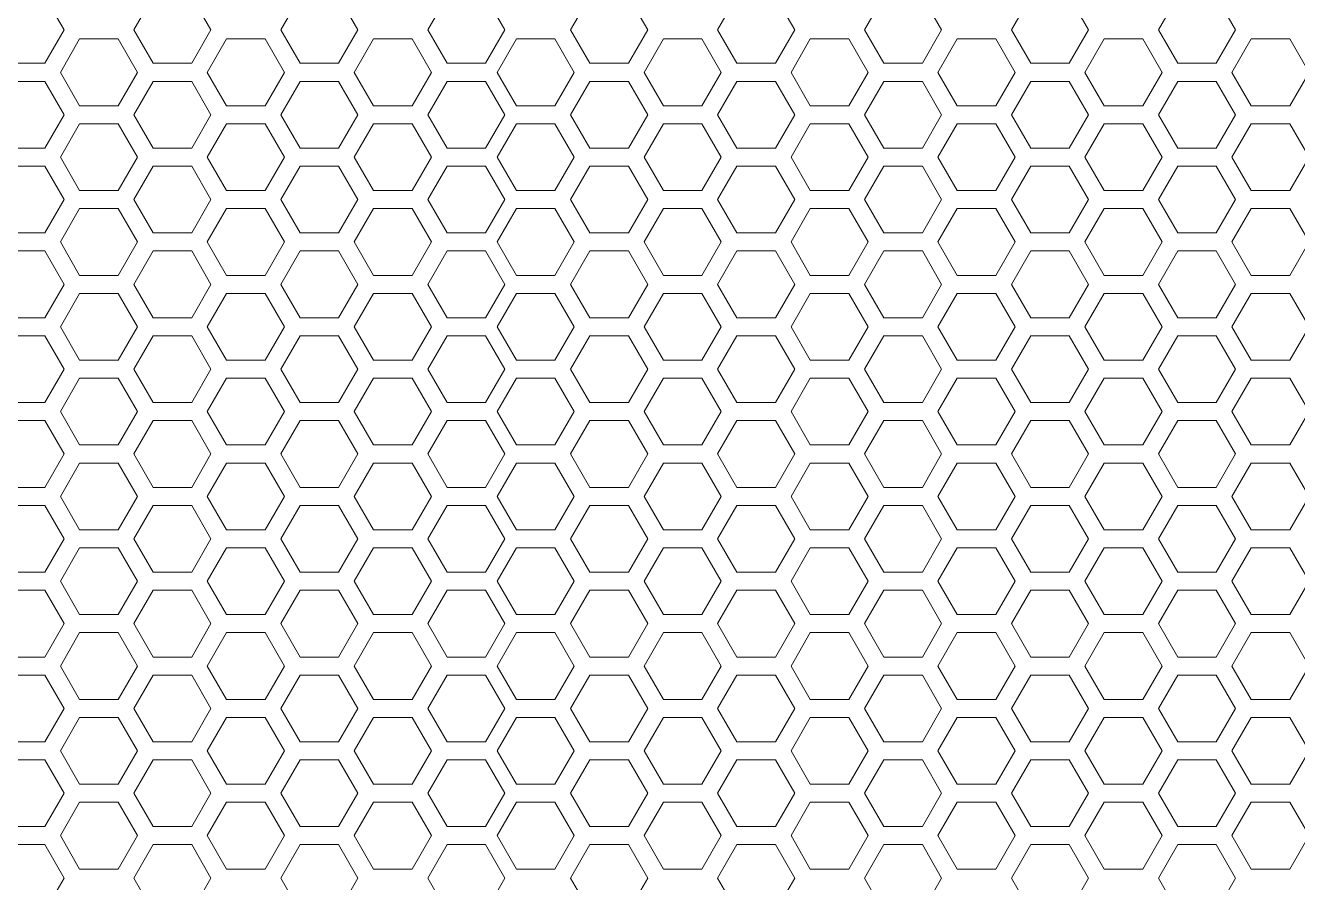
# Model space of a CAD drawing. Header units: millimetres. Extents: x 0 to 140, y -17 to 195.
# Drawn here: x 112.69 to 121.67, y 100.73 to 106.79 of the extents above; entities that cross this region are included whole.
import ezdxf

# ---------------------------------------------------------------- set-up
doc = ezdxf.new("R2010")
doc.units = ezdxf.units.MM
doc.layers.add('4203-42785_1_0', color=7, linetype='Continuous')

# ---------------------------------------------------------------- blocks, each defined once
blk = doc.blocks.new('a')
at = {"layer": '4203-42785_1_0', "color": 0, "linetype": 'ByBlock', "lineweight": 9}
for p, q in [((1507.3328, 427.9424), (1507.2261, 427.7575)), ((1507.653, 427.7575), (1507.5463, 427.9424)), ((1508.1461, 427.9424), (1508.0394, 427.7575)), ((1508.4662, 427.7575), (1508.3595, 427.9424)), ((1508.9594, 427.9424), (1508.8527, 427.7575)), ((1509.2795, 427.7575), (1509.1728, 427.9424)), ((1509.7726, 427.9424), (1509.6659, 427.7575)), ((1510.0928, 427.7575), (1509.9861, 427.9424)), ((1510.5859, 427.9424), (1510.4792, 427.7575)), ((1510.9061, 427.7575), (1510.7994, 427.9424)), ((1514.1591, 427.7575), (1514.0523, 427.9424)), ((1514.6522, 427.9424), (1514.5455, 427.7575)), ((1514.9724, 427.7575), (1514.8656, 427.9424)), ((1515.4655, 427.9424), (1515.3587, 427.7575)), ((1515.7856, 427.7575), (1515.6789, 427.9424)), ((1516.2788, 427.9424), (1516.1721, 427.7575)), ((1516.5989, 427.7575), (1516.4922, 427.9424)), ((1506.9262, 427.7076), (1506.8194, 427.5227)), ((1507.1396, 427.7076), (1506.9262, 427.7076)), ((1507.2464, 427.5227), (1507.1396, 427.7076)), ((1507.2261, 427.7575), (1507.3328, 427.5726)), ((1507.5463, 427.5726), (1507.653, 427.7575)), ((1507.7395, 427.7076), (1507.6327, 427.5227)), ((1507.9529, 427.7076), (1507.7395, 427.7076)), ((1508.0596, 427.5227), (1507.9529, 427.7076)), ((1508.0394, 427.7575), (1508.1461, 427.5726)), ((1508.3595, 427.5726), (1508.4662, 427.7575)), ((1508.5527, 427.7076), (1508.446, 427.5227)), ((1508.7661, 427.7076), (1508.5527, 427.7076)), ((1508.8728, 427.5227), (1508.7661, 427.7076)), ((1508.8527, 427.7575), (1508.9594, 427.5726)), ((1509.1728, 427.5726), (1509.2795, 427.7575)), ((1509.366, 427.7076), (1509.2593, 427.5227)), ((1509.5794, 427.7076), (1509.366, 427.7076)), ((1509.6862, 427.5227), (1509.5794, 427.7076)), ((1509.6659, 427.7575), (1509.7726, 427.5726)), ((1509.9861, 427.5726), (1510.0928, 427.7575)), ((1510.1793, 427.7076), (1510.0725, 427.5227)), ((1510.3927, 427.7076), (1510.1793, 427.7076)), ((1510.4994, 427.5227), (1510.3927, 427.7076)), ((1510.4792, 427.7575), (1510.5859, 427.5726)), ((1510.7994, 427.5726), (1510.9061, 427.7575)), ((1510.9926, 427.7076), (1510.8858, 427.5227)), ((1511.206, 427.7076), (1510.9926, 427.7076)), ((1511.3127, 427.5227), (1511.206, 427.7076)), ((1514.0523, 427.5726), (1514.1591, 427.7575)), ((1514.2456, 427.7076), (1514.1389, 427.5227)), ((1514.459, 427.7076), (1514.2456, 427.7076)), ((1514.5657, 427.5227), (1514.459, 427.7076)), ((1514.5455, 427.7575), (1514.6522, 427.5726)), ((1514.8656, 427.5726), (1514.9724, 427.7575)), ((1515.0588, 427.7076), (1514.9521, 427.5227)), ((1515.2723, 427.7076), (1515.0588, 427.7076)), ((1515.379, 427.5227), (1515.2723, 427.7076)), ((1515.3587, 427.7575), (1515.4655, 427.5726)), ((1515.6789, 427.5726), (1515.7856, 427.7575)), ((1515.8721, 427.7076), (1515.7654, 427.5227)), ((1516.0855, 427.7076), (1515.8721, 427.7076)), ((1516.1923, 427.5227), (1516.0855, 427.7076)), ((1516.1721, 427.7575), (1516.2788, 427.5726)), ((1516.4922, 427.5726), (1516.5989, 427.7575)), ((1507.3328, 427.5726), (1507.5463, 427.5726)), ((1508.1461, 427.5726), (1508.3595, 427.5726)), ((1508.9594, 427.5726), (1509.1728, 427.5726)), ((1509.7726, 427.5726), (1509.9861, 427.5726)), ((1510.5859, 427.5726), (1510.7994, 427.5726)), ((1513.8389, 427.5726), (1514.0523, 427.5726)), ((1514.6522, 427.5726), (1514.8656, 427.5726)), ((1515.4655, 427.5726), (1515.6789, 427.5726)), ((1516.2788, 427.5726), (1516.4922, 427.5726)), ((1506.8194, 427.5227), (1506.9262, 427.3379)), ((1507.1396, 427.3379), (1507.2464, 427.5227)), ((1507.6327, 427.5227), (1507.7395, 427.3379)), ((1507.9529, 427.3379), (1508.0596, 427.5227)), ((1508.446, 427.5227), (1508.5527, 427.3379)), ((1508.7661, 427.3379), (1508.8728, 427.5227)), ((1509.2593, 427.5227), (1509.366, 427.3379)), ((1509.5794, 427.3379), (1509.6862, 427.5227)), ((1510.0725, 427.5227), (1510.1793, 427.3379)), ((1510.3927, 427.3379), (1510.4994, 427.5227)), ((1510.8858, 427.5227), (1510.9926, 427.3379)), ((1511.206, 427.3379), (1511.3127, 427.5227)), ((1514.1389, 427.5227), (1514.2456, 427.3379)), ((1514.459, 427.3379), (1514.5657, 427.5227)), ((1514.9521, 427.5227), (1515.0588, 427.3379)), ((1515.2723, 427.3379), (1515.379, 427.5227)), ((1515.7654, 427.5227), (1515.8721, 427.3379)), ((1516.0855, 427.3379), (1516.1923, 427.5227)), ((1507.3328, 427.4728), (1507.2261, 427.288)), ((1507.5463, 427.4728), (1507.3328, 427.4728)), ((1507.653, 427.288), (1507.5463, 427.4728)), ((1508.1461, 427.4728), (1508.0394, 427.288)), ((1508.3595, 427.4728), (1508.1461, 427.4728)), ((1508.4662, 427.288), (1508.3595, 427.4728)), ((1508.9594, 427.4728), (1508.8527, 427.288)), ((1509.1728, 427.4728), (1508.9594, 427.4728)), ((1509.2795, 427.288), (1509.1728, 427.4728)), ((1509.7726, 427.4728), (1509.6659, 427.288)), ((1509.9861, 427.4728), (1509.7726, 427.4728)), ((1510.0928, 427.288), (1509.9861, 427.4728)), ((1510.5859, 427.4728), (1510.4792, 427.288)), ((1510.7994, 427.4728), (1510.5859, 427.4728)), ((1510.9061, 427.288), (1510.7994, 427.4728)), ((1514.0523, 427.4728), (1513.8389, 427.4728)), ((1514.1591, 427.288), (1514.0523, 427.4728)), ((1514.6522, 427.4728), (1514.5455, 427.288)), ((1514.8656, 427.4728), (1514.6522, 427.4728)), ((1514.9724, 427.288), (1514.8656, 427.4728)), ((1515.4655, 427.4728), (1515.3587, 427.288)), ((1515.6789, 427.4728), (1515.4655, 427.4728)), ((1515.7856, 427.288), (1515.6789, 427.4728)), ((1516.2788, 427.4728), (1516.1721, 427.288)), ((1516.4922, 427.4728), (1516.2788, 427.4728)), ((1516.5989, 427.288), (1516.4922, 427.4728)), ((1506.9262, 427.3379), (1507.1396, 427.3379)), ((1507.7395, 427.3379), (1507.9529, 427.3379)), ((1508.5527, 427.3379), (1508.7661, 427.3379)), ((1509.366, 427.3379), (1509.5794, 427.3379)), ((1510.1793, 427.3379), (1510.3927, 427.3379)), ((1510.9926, 427.3379), (1511.206, 427.3379)), ((1514.2456, 427.3379), (1514.459, 427.3379)), ((1515.0588, 427.3379), (1515.2723, 427.3379)), ((1515.8721, 427.3379), (1516.0855, 427.3379)), ((1507.2261, 427.288), (1507.3328, 427.1031)), ((1507.5463, 427.1031), (1507.653, 427.288)), ((1508.0394, 427.288), (1508.1461, 427.1031)), ((1508.3595, 427.1031), (1508.4662, 427.288)), ((1508.8527, 427.288), (1508.9594, 427.1031)), ((1509.1728, 427.1031), (1509.2795, 427.288)), ((1509.6659, 427.288), (1509.7726, 427.1031)), ((1509.9861, 427.1031), (1510.0928, 427.288)), ((1510.4792, 427.288), (1510.5859, 427.1031)), ((1510.7994, 427.1031), (1510.9061, 427.288)), ((1514.0523, 427.1031), (1514.1591, 427.288)), ((1514.5455, 427.288), (1514.6522, 427.1031)), ((1514.8656, 427.1031), (1514.9724, 427.288)), ((1515.3587, 427.288), (1515.4655, 427.1031)), ((1515.6789, 427.1031), (1515.7856, 427.288)), ((1516.1721, 427.288), (1516.2788, 427.1031)), ((1516.4922, 427.1031), (1516.5989, 427.288)), ((1506.9262, 427.238), (1506.8194, 427.0532)), ((1507.1396, 427.238), (1506.9262, 427.238)), ((1507.2464, 427.0532), (1507.1396, 427.238)), ((1507.7395, 427.238), (1507.6327, 427.0532)), ((1507.9529, 427.238), (1507.7395, 427.238)), ((1508.0596, 427.0532), (1507.9529, 427.238)), ((1508.5527, 427.238), (1508.446, 427.0532)), ((1508.7661, 427.238), (1508.5527, 427.238)), ((1508.8728, 427.0532), (1508.7661, 427.238)), ((1509.366, 427.238), (1509.2593, 427.0532)), ((1509.5794, 427.238), (1509.366, 427.238)), ((1509.6862, 427.0532), (1509.5794, 427.238)), ((1510.1793, 427.238), (1510.0725, 427.0532)), ((1510.3927, 427.238), (1510.1793, 427.238)), ((1510.4994, 427.0532), (1510.3927, 427.238)), ((1510.9926, 427.238), (1510.8858, 427.0532)), ((1511.206, 427.238), (1510.9926, 427.238)), ((1511.3127, 427.0532), (1511.206, 427.238)), ((1514.2456, 427.238), (1514.1389, 427.0532)), ((1514.459, 427.238), (1514.2456, 427.238)), ((1514.5657, 427.0532), (1514.459, 427.238)), ((1515.0588, 427.238), (1514.9521, 427.0532)), ((1515.2723, 427.238), (1515.0588, 427.238)), ((1515.379, 427.0532), (1515.2723, 427.238)), ((1515.8721, 427.238), (1515.7654, 427.0532)), ((1516.0855, 427.238), (1515.8721, 427.238)), ((1516.1923, 427.0532), (1516.0855, 427.238)), ((1507.3328, 427.1031), (1507.5463, 427.1031)), ((1508.1461, 427.1031), (1508.3595, 427.1031)), ((1508.9594, 427.1031), (1509.1728, 427.1031)), ((1509.7726, 427.1031), (1509.9861, 427.1031)), ((1510.5859, 427.1031), (1510.7994, 427.1031)), ((1513.8389, 427.1031), (1514.0523, 427.1031)), ((1514.6522, 427.1031), (1514.8656, 427.1031)), ((1515.4655, 427.1031), (1515.6789, 427.1031)), ((1516.2788, 427.1031), (1516.4922, 427.1031)), ((1506.8194, 427.0532), (1506.9262, 426.8683)), ((1507.1396, 426.8683), (1507.2464, 427.0532)), ((1507.3328, 427.0033), (1507.2261, 426.8184)), ((1507.5463, 427.0033), (1507.3328, 427.0033)), ((1507.653, 426.8184), (1507.5463, 427.0033)), ((1507.6327, 427.0532), (1507.7395, 426.8683)), ((1507.9529, 426.8683), (1508.0596, 427.0532)), ((1508.1461, 427.0033), (1508.0394, 426.8184)), ((1508.3595, 427.0033), (1508.1461, 427.0033)), ((1508.4662, 426.8184), (1508.3595, 427.0033)), ((1508.446, 427.0532), (1508.5527, 426.8683)), ((1508.7661, 426.8683), (1508.8728, 427.0532)), ((1508.9594, 427.0033), (1508.8527, 426.8184)), ((1509.1728, 427.0033), (1508.9594, 427.0033)), ((1509.2795, 426.8184), (1509.1728, 427.0033)), ((1509.2593, 427.0532), (1509.366, 426.8683)), ((1509.5794, 426.8683), (1509.6862, 427.0532)), ((1509.7726, 427.0033), (1509.6659, 426.8184)), ((1509.9861, 427.0033), (1509.7726, 427.0033)), ((1510.0928, 426.8184), (1509.9861, 427.0033)), ((1510.0725, 427.0532), (1510.1793, 426.8683)), ((1510.3927, 426.8683), (1510.4994, 427.0532)), ((1510.5859, 427.0033), (1510.4792, 426.8184)), ((1510.7994, 427.0033), (1510.5859, 427.0033)), ((1510.9061, 426.8184), (1510.7994, 427.0033)), ((1510.8858, 427.0532), (1510.9926, 426.8683)), ((1511.206, 426.8683), (1511.3127, 427.0532)), ((1514.0523, 427.0033), (1513.8389, 427.0033)), ((1514.1591, 426.8184), (1514.0523, 427.0033)), ((1514.1389, 427.0532), (1514.2456, 426.8683)), ((1514.459, 426.8683), (1514.5657, 427.0532)), ((1514.6522, 427.0033), (1514.5455, 426.8184)), ((1514.8656, 427.0033), (1514.6522, 427.0033)), ((1514.9724, 426.8184), (1514.8656, 427.0033)), ((1514.9521, 427.0532), (1515.0588, 426.8683)), ((1515.2723, 426.8683), (1515.379, 427.0532)), ((1515.4655, 427.0033), (1515.3587, 426.8184)), ((1515.6789, 427.0033), (1515.4655, 427.0033)), ((1515.7856, 426.8184), (1515.6789, 427.0033)), ((1515.7654, 427.0532), (1515.8721, 426.8683)), ((1516.0855, 426.8683), (1516.1923, 427.0532)), ((1516.2788, 427.0033), (1516.1721, 426.8184)), ((1516.4922, 427.0033), (1516.2788, 427.0033)), ((1516.5989, 426.8184), (1516.4922, 427.0033)), ((1506.9262, 426.8683), (1507.1396, 426.8683)), ((1507.7395, 426.8683), (1507.9529, 426.8683)), ((1508.5527, 426.8683), (1508.7661, 426.8683)), ((1509.366, 426.8683), (1509.5794, 426.8683)), ((1510.1793, 426.8683), (1510.3927, 426.8683)), ((1510.9926, 426.8683), (1511.206, 426.8683)), ((1514.2456, 426.8683), (1514.459, 426.8683)), ((1515.0588, 426.8683), (1515.2723, 426.8683)), ((1515.8721, 426.8683), (1516.0855, 426.8683)), ((1507.2261, 426.8184), (1507.3328, 426.6335)), ((1507.5463, 426.6335), (1507.653, 426.8184)), ((1508.0394, 426.8184), (1508.1461, 426.6335)), ((1508.3595, 426.6335), (1508.4662, 426.8184)), ((1508.8527, 426.8184), (1508.9594, 426.6335)), ((1509.1728, 426.6335), (1509.2795, 426.8184)), ((1509.6659, 426.8184), (1509.7726, 426.6335)), ((1509.9861, 426.6335), (1510.0928, 426.8184)), ((1510.4792, 426.8184), (1510.5859, 426.6335)), ((1510.7994, 426.6335), (1510.9061, 426.8184)), ((1514.0523, 426.6335), (1514.1591, 426.8184)), ((1514.5455, 426.8184), (1514.6522, 426.6335)), ((1514.8656, 426.6335), (1514.9724, 426.8184)), ((1515.3587, 426.8184), (1515.4655, 426.6335)), ((1515.6789, 426.6335), (1515.7856, 426.8184)), ((1516.1721, 426.8184), (1516.2788, 426.6335)), ((1516.4922, 426.6335), (1516.5989, 426.8184)), ((1506.9262, 426.7685), (1506.8194, 426.5836)), ((1507.1396, 426.7685), (1506.9262, 426.7685)), ((1507.2464, 426.5836), (1507.1396, 426.7685)), ((1507.7395, 426.7685), (1507.6327, 426.5836)), ((1507.9529, 426.7685), (1507.7395, 426.7685)), ((1508.0596, 426.5836), (1507.9529, 426.7685)), ((1508.5527, 426.7685), (1508.446, 426.5836)), ((1508.7661, 426.7685), (1508.5527, 426.7685)), ((1508.8728, 426.5836), (1508.7661, 426.7685)), ((1509.366, 426.7685), (1509.2593, 426.5836)), ((1509.5794, 426.7685), (1509.366, 426.7685)), ((1509.6862, 426.5836), (1509.5794, 426.7685)), ((1510.1793, 426.7685), (1510.0725, 426.5836)), ((1510.3927, 426.7685), (1510.1793, 426.7685)), ((1510.4994, 426.5836), (1510.3927, 426.7685)), ((1510.9926, 426.7685), (1510.8858, 426.5836)), ((1511.206, 426.7685), (1510.9926, 426.7685)), ((1511.3127, 426.5836), (1511.206, 426.7685)), ((1514.2456, 426.7685), (1514.1389, 426.5836)), ((1514.459, 426.7685), (1514.2456, 426.7685)), ((1514.5657, 426.5836), (1514.459, 426.7685)), ((1515.0588, 426.7685), (1514.9521, 426.5836)), ((1515.2723, 426.7685), (1515.0588, 426.7685)), ((1515.379, 426.5836), (1515.2723, 426.7685)), ((1515.8721, 426.7685), (1515.7654, 426.5836)), ((1516.0855, 426.7685), (1515.8721, 426.7685)), ((1516.1923, 426.5836), (1516.0855, 426.7685)), ((1507.3328, 426.6335), (1507.5463, 426.6335)), ((1508.1461, 426.6335), (1508.3595, 426.6335)), ((1508.9594, 426.6335), (1509.1728, 426.6335)), ((1509.7726, 426.6335), (1509.9861, 426.6335)), ((1510.5859, 426.6335), (1510.7994, 426.6335)), ((1513.8389, 426.6335), (1514.0523, 426.6335)), ((1514.6522, 426.6335), (1514.8656, 426.6335)), ((1515.4655, 426.6335), (1515.6789, 426.6335)), ((1516.2788, 426.6335), (1516.4922, 426.6335)), ((1506.8194, 426.5836), (1506.9262, 426.3988)), ((1507.1396, 426.3988), (1507.2464, 426.5836)), ((1507.6327, 426.5836), (1507.7395, 426.3988)), ((1507.9529, 426.3988), (1508.0596, 426.5836)), ((1508.446, 426.5836), (1508.5527, 426.3988)), ((1508.7661, 426.3988), (1508.8728, 426.5836)), ((1509.2593, 426.5836), (1509.366, 426.3988)), ((1509.5794, 426.3988), (1509.6862, 426.5836)), ((1510.0725, 426.5836), (1510.1793, 426.3988)), ((1510.3927, 426.3988), (1510.4994, 426.5836)), ((1510.8858, 426.5836), (1510.9926, 426.3988)), ((1511.206, 426.3988), (1511.3127, 426.5836)), ((1514.1389, 426.5836), (1514.2456, 426.3988)), ((1514.459, 426.3988), (1514.5657, 426.5836)), ((1514.9521, 426.5836), (1515.0588, 426.3988)), ((1515.2723, 426.3988), (1515.379, 426.5836)), ((1515.7654, 426.5836), (1515.8721, 426.3988)), ((1516.0855, 426.3988), (1516.1923, 426.5836)), ((1507.3328, 426.5337), (1507.2261, 426.3489)), ((1507.5463, 426.5337), (1507.3328, 426.5337)), ((1507.653, 426.3489), (1507.5463, 426.5337)), ((1508.1461, 426.5337), (1508.0394, 426.3489)), ((1508.3595, 426.5337), (1508.1461, 426.5337)), ((1508.4662, 426.3489), (1508.3595, 426.5337)), ((1508.9594, 426.5337), (1508.8527, 426.3489)), ((1509.1728, 426.5337), (1508.9594, 426.5337)), ((1509.2795, 426.3489), (1509.1728, 426.5337)), ((1509.7726, 426.5337), (1509.6659, 426.3489)), ((1509.9861, 426.5337), (1509.7726, 426.5337)), ((1510.0928, 426.3489), (1509.9861, 426.5337)), ((1510.5859, 426.5337), (1510.4792, 426.3489)), ((1510.7994, 426.5337), (1510.5859, 426.5337)), ((1510.9061, 426.3489), (1510.7994, 426.5337)), ((1514.0523, 426.5337), (1513.8389, 426.5337)), ((1514.1591, 426.3489), (1514.0523, 426.5337)), ((1514.6522, 426.5337), (1514.5455, 426.3489)), ((1514.8656, 426.5337), (1514.6522, 426.5337)), ((1514.9724, 426.3489), (1514.8656, 426.5337)), ((1515.4655, 426.5337), (1515.3587, 426.3489)), ((1515.6789, 426.5337), (1515.4655, 426.5337)), ((1515.7856, 426.3489), (1515.6789, 426.5337)), ((1516.2788, 426.5337), (1516.1721, 426.3489)), ((1516.4922, 426.5337), (1516.2788, 426.5337)), ((1516.5989, 426.3489), (1516.4922, 426.5337)), ((1506.9262, 426.3988), (1507.1396, 426.3988)), ((1507.7395, 426.3988), (1507.9529, 426.3988)), ((1508.5527, 426.3988), (1508.7661, 426.3988)), ((1509.366, 426.3988), (1509.5794, 426.3988)), ((1510.1793, 426.3988), (1510.3927, 426.3988)), ((1510.9926, 426.3988), (1511.206, 426.3988)), ((1514.2456, 426.3988), (1514.459, 426.3988)), ((1515.0588, 426.3988), (1515.2723, 426.3988)), ((1515.8721, 426.3988), (1516.0855, 426.3988)), ((1506.9262, 426.299), (1506.8194, 426.1141)), ((1507.1396, 426.299), (1506.9262, 426.299)), ((1507.2464, 426.1141), (1507.1396, 426.299)), ((1507.2261, 426.3489), (1507.3328, 426.164)), ((1507.5463, 426.164), (1507.653, 426.3489)), ((1507.7395, 426.299), (1507.6327, 426.1141)), ((1507.9529, 426.299), (1507.7395, 426.299)), ((1508.0596, 426.1141), (1507.9529, 426.299)), ((1508.0394, 426.3489), (1508.1461, 426.164)), ((1508.3595, 426.164), (1508.4662, 426.3489)), ((1508.5527, 426.299), (1508.446, 426.1141)), ((1508.7661, 426.299), (1508.5527, 426.299)), ((1508.8728, 426.1141), (1508.7661, 426.299)), ((1508.8527, 426.3489), (1508.9594, 426.164)), ((1509.1728, 426.164), (1509.2795, 426.3489)), ((1509.366, 426.299), (1509.2593, 426.1141)), ((1509.5794, 426.299), (1509.366, 426.299)), ((1509.6862, 426.1141), (1509.5794, 426.299)), ((1509.6659, 426.3489), (1509.7726, 426.164)), ((1509.9861, 426.164), (1510.0928, 426.3489)), ((1510.1793, 426.299), (1510.0725, 426.1141)), ((1510.3927, 426.299), (1510.1793, 426.299)), ((1510.4994, 426.1141), (1510.3927, 426.299)), ((1510.4792, 426.3489), (1510.5859, 426.164)), ((1510.7994, 426.164), (1510.9061, 426.3489)), ((1510.9926, 426.299), (1510.8858, 426.1141)), ((1511.206, 426.299), (1510.9926, 426.299)), ((1511.3127, 426.1141), (1511.206, 426.299)), ((1514.0523, 426.164), (1514.1591, 426.3489)), ((1514.2456, 426.299), (1514.1389, 426.1141)), ((1514.459, 426.299), (1514.2456, 426.299)), ((1514.5657, 426.1141), (1514.459, 426.299)), ((1514.5455, 426.3489), (1514.6522, 426.164)), ((1514.8656, 426.164), (1514.9724, 426.3489)), ((1515.0588, 426.299), (1514.9521, 426.1141)), ((1515.2723, 426.299), (1515.0588, 426.299)), ((1515.379, 426.1141), (1515.2723, 426.299)), ((1515.3587, 426.3489), (1515.4655, 426.164)), ((1515.6789, 426.164), (1515.7856, 426.3489)), ((1515.8721, 426.299), (1515.7654, 426.1141)), ((1516.0855, 426.299), (1515.8721, 426.299)), ((1516.1923, 426.1141), (1516.0855, 426.299)), ((1516.1721, 426.3489), (1516.2788, 426.164)), ((1516.4922, 426.164), (1516.5989, 426.3489)), ((1507.3328, 426.164), (1507.5463, 426.164)), ((1508.1461, 426.164), (1508.3595, 426.164)), ((1508.9594, 426.164), (1509.1728, 426.164)), ((1509.7726, 426.164), (1509.9861, 426.164)), ((1510.5859, 426.164), (1510.7994, 426.164)), ((1513.8389, 426.164), (1514.0523, 426.164)), ((1514.6522, 426.164), (1514.8656, 426.164)), ((1515.4655, 426.164), (1515.6789, 426.164)), ((1516.2788, 426.164), (1516.4922, 426.164)), ((1506.8194, 426.1141), (1506.9262, 425.9292)), ((1507.1396, 425.9292), (1507.2464, 426.1141)), ((1507.6327, 426.1141), (1507.7395, 425.9292)), ((1507.9529, 425.9292), (1508.0596, 426.1141)), ((1508.446, 426.1141), (1508.5527, 425.9292)), ((1508.7661, 425.9292), (1508.8728, 426.1141)), ((1509.2593, 426.1141), (1509.366, 425.9292)), ((1509.5794, 425.9292), (1509.6862, 426.1141)), ((1510.0725, 426.1141), (1510.1793, 425.9292)), ((1510.3927, 425.9292), (1510.4994, 426.1141)), ((1510.8858, 426.1141), (1510.9926, 425.9292)), ((1511.206, 425.9292), (1511.3127, 426.1141)), ((1514.1389, 426.1141), (1514.2456, 425.9292)), ((1514.459, 425.9292), (1514.5657, 426.1141)), ((1514.9521, 426.1141), (1515.0588, 425.9292)), ((1515.2723, 425.9292), (1515.379, 426.1141)), ((1515.7654, 426.1141), (1515.8721, 425.9292)), ((1516.0855, 425.9292), (1516.1923, 426.1141)), ((1507.3328, 426.0642), (1507.2261, 425.8793)), ((1507.5463, 426.0642), (1507.3328, 426.0642)), ((1507.653, 425.8793), (1507.5463, 426.0642)), ((1508.1461, 426.0642), (1508.0394, 425.8793)), ((1508.3595, 426.0642), (1508.1461, 426.0642)), ((1508.4662, 425.8793), (1508.3595, 426.0642)), ((1508.9594, 426.0642), (1508.8527, 425.8793)), ((1509.1728, 426.0642), (1508.9594, 426.0642)), ((1509.2795, 425.8793), (1509.1728, 426.0642)), ((1509.7726, 426.0642), (1509.6659, 425.8793)), ((1509.9861, 426.0642), (1509.7726, 426.0642)), ((1510.0928, 425.8793), (1509.9861, 426.0642)), ((1510.5859, 426.0642), (1510.4792, 425.8793)), ((1510.7994, 426.0642), (1510.5859, 426.0642)), ((1510.9061, 425.8793), (1510.7994, 426.0642)), ((1514.0523, 426.0642), (1513.8389, 426.0642)), ((1514.1591, 425.8793), (1514.0523, 426.0642)), ((1514.6522, 426.0642), (1514.5455, 425.8793)), ((1514.8656, 426.0642), (1514.6522, 426.0642)), ((1514.9724, 425.8793), (1514.8656, 426.0642)), ((1515.4655, 426.0642), (1515.3587, 425.8793)), ((1515.6789, 426.0642), (1515.4655, 426.0642)), ((1515.7856, 425.8793), (1515.6789, 426.0642)), ((1516.2788, 426.0642), (1516.1721, 425.8793)), ((1516.4922, 426.0642), (1516.2788, 426.0642)), ((1516.5989, 425.8793), (1516.4922, 426.0642)), ((1506.9262, 425.9292), (1507.1396, 425.9292)), ((1507.7395, 425.9292), (1507.9529, 425.9292)), ((1508.5527, 425.9292), (1508.7661, 425.9292)), ((1509.366, 425.9292), (1509.5794, 425.9292)), ((1510.1793, 425.9292), (1510.3927, 425.9292)), ((1510.9926, 425.9292), (1511.206, 425.9292)), ((1514.2456, 425.9292), (1514.459, 425.9292)), ((1515.0588, 425.9292), (1515.2723, 425.9292)), ((1515.8721, 425.9292), (1516.0855, 425.9292)), ((1507.2261, 425.8793), (1507.3328, 425.6945)), ((1507.5463, 425.6945), (1507.653, 425.8793)), ((1508.0394, 425.8793), (1508.1461, 425.6945)), ((1508.3595, 425.6945), (1508.4662, 425.8793)), ((1508.8527, 425.8793), (1508.9594, 425.6945)), ((1509.1728, 425.6945), (1509.2795, 425.8793)), ((1509.6659, 425.8793), (1509.7726, 425.6945)), ((1509.9861, 425.6945), (1510.0928, 425.8793)), ((1510.4792, 425.8793), (1510.5859, 425.6945)), ((1510.7994, 425.6945), (1510.9061, 425.8793)), ((1514.0523, 425.6945), (1514.1591, 425.8793)), ((1514.5455, 425.8793), (1514.6522, 425.6945)), ((1514.8656, 425.6945), (1514.9724, 425.8793)), ((1515.3587, 425.8793), (1515.4655, 425.6945)), ((1515.6789, 425.6945), (1515.7856, 425.8793)), ((1516.1721, 425.8793), (1516.2788, 425.6945)), ((1516.4922, 425.6945), (1516.5989, 425.8793)), ((1506.9262, 425.8294), (1506.8194, 425.6446)), ((1507.1396, 425.8294), (1506.9262, 425.8294)), ((1507.2464, 425.6446), (1507.1396, 425.8294)), ((1507.7395, 425.8294), (1507.6327, 425.6446)), ((1507.9529, 425.8294), (1507.7395, 425.8294)), ((1508.0596, 425.6446), (1507.9529, 425.8294)), ((1508.5527, 425.8294), (1508.446, 425.6446)), ((1508.7661, 425.8294), (1508.5527, 425.8294)), ((1508.8728, 425.6446), (1508.7661, 425.8294)), ((1509.366, 425.8294), (1509.2593, 425.6446)), ((1509.5794, 425.8294), (1509.366, 425.8294)), ((1509.6862, 425.6446), (1509.5794, 425.8294)), ((1510.1793, 425.8294), (1510.0725, 425.6446)), ((1510.3927, 425.8294), (1510.1793, 425.8294)), ((1510.4994, 425.6446), (1510.3927, 425.8294)), ((1510.9926, 425.8294), (1510.8858, 425.6446)), ((1511.206, 425.8294), (1510.9926, 425.8294)), ((1511.3127, 425.6446), (1511.206, 425.8294)), ((1514.2456, 425.8294), (1514.1389, 425.6446)), ((1514.459, 425.8294), (1514.2456, 425.8294)), ((1514.5657, 425.6446), (1514.459, 425.8294)), ((1515.0588, 425.8294), (1514.9521, 425.6446)), ((1515.2723, 425.8294), (1515.0588, 425.8294)), ((1515.379, 425.6446), (1515.2723, 425.8294)), ((1515.8721, 425.8294), (1515.7654, 425.6446)), ((1516.0855, 425.8294), (1515.8721, 425.8294)), ((1516.1923, 425.6446), (1516.0855, 425.8294)), ((1507.3328, 425.6945), (1507.5463, 425.6945)), ((1508.1461, 425.6945), (1508.3595, 425.6945)), ((1508.9594, 425.6945), (1509.1728, 425.6945)), ((1509.7726, 425.6945), (1509.9861, 425.6945)), ((1510.5859, 425.6945), (1510.7994, 425.6945)), ((1513.8389, 425.6945), (1514.0523, 425.6945)), ((1514.6522, 425.6945), (1514.8656, 425.6945)), ((1515.4655, 425.6945), (1515.6789, 425.6945)), ((1516.2788, 425.6945), (1516.4922, 425.6945)), ((1506.8194, 425.6446), (1506.9262, 425.4597)), ((1507.1396, 425.4597), (1507.2464, 425.6446)), ((1507.3328, 425.5946), (1507.2261, 425.4098)), ((1507.5463, 425.5946), (1507.3328, 425.5946)), ((1507.653, 425.4098), (1507.5463, 425.5946)), ((1507.6327, 425.6446), (1507.7395, 425.4597)), ((1507.9529, 425.4597), (1508.0596, 425.6446)), ((1508.1461, 425.5946), (1508.0394, 425.4098)), ((1508.3595, 425.5946), (1508.1461, 425.5946)), ((1508.4662, 425.4098), (1508.3595, 425.5946)), ((1508.446, 425.6446), (1508.5527, 425.4597)), ((1508.7661, 425.4597), (1508.8728, 425.6446)), ((1508.9594, 425.5946), (1508.8527, 425.4098)), ((1509.1728, 425.5946), (1508.9594, 425.5946)), ((1509.2795, 425.4098), (1509.1728, 425.5946)), ((1509.2593, 425.6446), (1509.366, 425.4597)), ((1509.5794, 425.4597), (1509.6862, 425.6446)), ((1509.7726, 425.5946), (1509.6659, 425.4098)), ((1509.9861, 425.5946), (1509.7726, 425.5946)), ((1510.0928, 425.4098), (1509.9861, 425.5946)), ((1510.0725, 425.6446), (1510.1793, 425.4597)), ((1510.3927, 425.4597), (1510.4994, 425.6446)), ((1510.5859, 425.5946), (1510.4792, 425.4098)), ((1510.7994, 425.5946), (1510.5859, 425.5946)), ((1510.9061, 425.4098), (1510.7994, 425.5946)), ((1510.8858, 425.6446), (1510.9926, 425.4597)), ((1511.206, 425.4597), (1511.3127, 425.6446)), ((1514.0523, 425.5946), (1513.8389, 425.5946)), ((1514.1591, 425.4098), (1514.0523, 425.5946)), ((1514.1389, 425.6446), (1514.2456, 425.4597)), ((1514.459, 425.4597), (1514.5657, 425.6446)), ((1514.6522, 425.5946), (1514.5455, 425.4098)), ((1514.8656, 425.5946), (1514.6522, 425.5946)), ((1514.9724, 425.4098), (1514.8656, 425.5946)), ((1514.9521, 425.6446), (1515.0588, 425.4597)), ((1515.2723, 425.4597), (1515.379, 425.6446)), ((1515.4655, 425.5946), (1515.3587, 425.4098)), ((1515.6789, 425.5946), (1515.4655, 425.5946)), ((1515.7856, 425.4098), (1515.6789, 425.5946)), ((1515.7654, 425.6446), (1515.8721, 425.4597)), ((1516.0855, 425.4597), (1516.1923, 425.6446)), ((1516.2788, 425.5946), (1516.1721, 425.4098)), ((1516.4922, 425.5946), (1516.2788, 425.5946)), ((1516.5989, 425.4098), (1516.4922, 425.5946)), ((1506.9262, 425.4597), (1507.1396, 425.4597)), ((1507.7395, 425.4597), (1507.9529, 425.4597)), ((1508.5527, 425.4597), (1508.7661, 425.4597)), ((1509.366, 425.4597), (1509.5794, 425.4597)), ((1510.1793, 425.4597), (1510.3927, 425.4597)), ((1510.9926, 425.4597), (1511.206, 425.4597)), ((1514.2456, 425.4597), (1514.459, 425.4597)), ((1515.0588, 425.4597), (1515.2723, 425.4597)), ((1515.8721, 425.4597), (1516.0855, 425.4597)), ((1507.2261, 425.4098), (1507.3328, 425.2249)), ((1507.5463, 425.2249), (1507.653, 425.4098)), ((1508.0394, 425.4098), (1508.1461, 425.2249)), ((1508.3595, 425.2249), (1508.4662, 425.4098)), ((1508.8527, 425.4098), (1508.9594, 425.2249)), ((1509.1728, 425.2249), (1509.2795, 425.4098)), ((1509.6659, 425.4098), (1509.7726, 425.2249)), ((1509.9861, 425.2249), (1510.0928, 425.4098)), ((1510.4792, 425.4098), (1510.5859, 425.2249)), ((1510.7994, 425.2249), (1510.9061, 425.4098)), ((1514.0523, 425.2249), (1514.1591, 425.4098)), ((1514.5455, 425.4098), (1514.6522, 425.2249)), ((1514.8656, 425.2249), (1514.9724, 425.4098)), ((1515.3587, 425.4098), (1515.4655, 425.2249)), ((1515.6789, 425.2249), (1515.7856, 425.4098)), ((1516.1721, 425.4098), (1516.2788, 425.2249)), ((1516.4922, 425.2249), (1516.5989, 425.4098)), ((1506.9262, 425.3599), (1506.8194, 425.175)), ((1507.1396, 425.3599), (1506.9262, 425.3599)), ((1507.2464, 425.175), (1507.1396, 425.3599)), ((1507.7395, 425.3599), (1507.6327, 425.175)), ((1507.9529, 425.3599), (1507.7395, 425.3599)), ((1508.0596, 425.175), (1507.9529, 425.3599)), ((1508.5527, 425.3599), (1508.446, 425.175)), ((1508.7661, 425.3599), (1508.5527, 425.3599)), ((1508.8728, 425.175), (1508.7661, 425.3599)), ((1509.366, 425.3599), (1509.2593, 425.175)), ((1509.5794, 425.3599), (1509.366, 425.3599)), ((1509.6862, 425.175), (1509.5794, 425.3599)), ((1510.1793, 425.3599), (1510.0725, 425.175)), ((1510.3927, 425.3599), (1510.1793, 425.3599)), ((1510.4994, 425.175), (1510.3927, 425.3599)), ((1510.9926, 425.3599), (1510.8858, 425.175)), ((1511.206, 425.3599), (1510.9926, 425.3599)), ((1511.3127, 425.175), (1511.206, 425.3599)), ((1514.2456, 425.3599), (1514.1389, 425.175)), ((1514.459, 425.3599), (1514.2456, 425.3599)), ((1514.5657, 425.175), (1514.459, 425.3599)), ((1515.0588, 425.3599), (1514.9521, 425.175)), ((1515.2723, 425.3599), (1515.0588, 425.3599)), ((1515.379, 425.175), (1515.2723, 425.3599)), ((1515.8721, 425.3599), (1515.7654, 425.175)), ((1516.0855, 425.3599), (1515.8721, 425.3599)), ((1516.1923, 425.175), (1516.0855, 425.3599)), ((1507.3328, 425.2249), (1507.5463, 425.2249)), ((1508.1461, 425.2249), (1508.3595, 425.2249)), ((1508.9594, 425.2249), (1509.1728, 425.2249)), ((1509.7726, 425.2249), (1509.9861, 425.2249)), ((1510.5859, 425.2249), (1510.7994, 425.2249)), ((1513.8389, 425.2249), (1514.0523, 425.2249)), ((1514.6522, 425.2249), (1514.8656, 425.2249)), ((1515.4655, 425.2249), (1515.6789, 425.2249)), ((1516.2788, 425.2249), (1516.4922, 425.2249)), ((1506.8194, 425.175), (1506.9262, 424.9901)), ((1507.1396, 424.9901), (1507.2464, 425.175)), ((1507.6327, 425.175), (1507.7395, 424.9901)), ((1507.9529, 424.9901), (1508.0596, 425.175)), ((1508.446, 425.175), (1508.5527, 424.9901)), ((1508.7661, 424.9901), (1508.8728, 425.175)), ((1509.2593, 425.175), (1509.366, 424.9901)), ((1509.5794, 424.9901), (1509.6862, 425.175)), ((1510.0725, 425.175), (1510.1793, 424.9901)), ((1510.3927, 424.9901), (1510.4994, 425.175)), ((1510.8858, 425.175), (1510.9926, 424.9901)), ((1511.206, 424.9901), (1511.3127, 425.175)), ((1514.1389, 425.175), (1514.2456, 424.9901)), ((1514.459, 424.9901), (1514.5657, 425.175)), ((1514.9521, 425.175), (1515.0588, 424.9901)), ((1515.2723, 424.9901), (1515.379, 425.175)), ((1515.7654, 425.175), (1515.8721, 424.9901)), ((1516.0855, 424.9901), (1516.1923, 425.175)), ((1507.3328, 425.1251), (1507.2261, 424.9402)), ((1507.5463, 425.1251), (1507.3328, 425.1251)), ((1507.653, 424.9402), (1507.5463, 425.1251)), ((1508.1461, 425.1251), (1508.0394, 424.9402)), ((1508.3595, 425.1251), (1508.1461, 425.1251)), ((1508.4662, 424.9402), (1508.3595, 425.1251)), ((1508.9594, 425.1251), (1508.8527, 424.9402)), ((1509.1728, 425.1251), (1508.9594, 425.1251)), ((1509.2795, 424.9402), (1509.1728, 425.1251)), ((1509.7726, 425.1251), (1509.6659, 424.9402)), ((1509.9861, 425.1251), (1509.7726, 425.1251)), ((1510.0928, 424.9402), (1509.9861, 425.1251)), ((1510.5859, 425.1251), (1510.4792, 424.9402)), ((1510.7994, 425.1251), (1510.5859, 425.1251)), ((1510.9061, 424.9402), (1510.7994, 425.1251)), ((1514.0523, 425.1251), (1513.8389, 425.1251)), ((1514.1591, 424.9402), (1514.0523, 425.1251)), ((1514.6522, 425.1251), (1514.5455, 424.9402)), ((1514.8656, 425.1251), (1514.6522, 425.1251)), ((1514.9724, 424.9402), (1514.8656, 425.1251)), ((1515.4655, 425.1251), (1515.3587, 424.9402)), ((1515.6789, 425.1251), (1515.4655, 425.1251)), ((1515.7856, 424.9402), (1515.6789, 425.1251)), ((1516.2788, 425.1251), (1516.1721, 424.9402)), ((1516.4922, 425.1251), (1516.2788, 425.1251)), ((1516.5989, 424.9402), (1516.4922, 425.1251)), ((1506.9262, 424.9901), (1507.1396, 424.9901)), ((1507.7395, 424.9901), (1507.9529, 424.9901)), ((1508.5527, 424.9901), (1508.7661, 424.9901)), ((1509.366, 424.9901), (1509.5794, 424.9901)), ((1510.1793, 424.9901), (1510.3927, 424.9901)), ((1510.9926, 424.9901), (1511.206, 424.9901)), ((1514.2456, 424.9901), (1514.459, 424.9901)), ((1515.0588, 424.9901), (1515.2723, 424.9901)), ((1515.8721, 424.9901), (1516.0855, 424.9901)), ((1506.9262, 424.8903), (1506.8194, 424.7055)), ((1507.1396, 424.8903), (1506.9262, 424.8903)), ((1507.2464, 424.7055), (1507.1396, 424.8903)), ((1507.2261, 424.9402), (1507.3328, 424.7554)), ((1507.5463, 424.7554), (1507.653, 424.9402)), ((1507.7395, 424.8903), (1507.6327, 424.7055)), ((1507.9529, 424.8903), (1507.7395, 424.8903)), ((1508.0596, 424.7055), (1507.9529, 424.8903)), ((1508.0394, 424.9402), (1508.1461, 424.7554)), ((1508.3595, 424.7554), (1508.4662, 424.9402)), ((1508.5527, 424.8903), (1508.446, 424.7055)), ((1508.7661, 424.8903), (1508.5527, 424.8903)), ((1508.8728, 424.7055), (1508.7661, 424.8903)), ((1508.8527, 424.9402), (1508.9594, 424.7554)), ((1509.1728, 424.7554), (1509.2795, 424.9402)), ((1509.366, 424.8903), (1509.2593, 424.7055)), ((1509.5794, 424.8903), (1509.366, 424.8903)), ((1509.6862, 424.7055), (1509.5794, 424.8903)), ((1509.6659, 424.9402), (1509.7726, 424.7554)), ((1509.9861, 424.7554), (1510.0928, 424.9402)), ((1510.1793, 424.8903), (1510.0725, 424.7055)), ((1510.3927, 424.8903), (1510.1793, 424.8903)), ((1510.4994, 424.7055), (1510.3927, 424.8903)), ((1510.4792, 424.9402), (1510.5859, 424.7554)), ((1510.7994, 424.7554), (1510.9061, 424.9402)), ((1510.9926, 424.8903), (1510.8858, 424.7055)), ((1511.206, 424.8903), (1510.9926, 424.8903)), ((1511.3127, 424.7055), (1511.206, 424.8903)), ((1514.0523, 424.7554), (1514.1591, 424.9402)), ((1514.2456, 424.8903), (1514.1389, 424.7055)), ((1514.459, 424.8903), (1514.2456, 424.8903)), ((1514.5657, 424.7055), (1514.459, 424.8903)), ((1514.5455, 424.9402), (1514.6522, 424.7554)), ((1514.8656, 424.7554), (1514.9724, 424.9402)), ((1515.0588, 424.8903), (1514.9521, 424.7055)), ((1515.2723, 424.8903), (1515.0588, 424.8903)), ((1515.379, 424.7055), (1515.2723, 424.8903)), ((1515.3587, 424.9402), (1515.4655, 424.7554)), ((1515.6789, 424.7554), (1515.7856, 424.9402)), ((1515.8721, 424.8903), (1515.7654, 424.7055)), ((1516.0855, 424.8903), (1515.8721, 424.8903)), ((1516.1923, 424.7055), (1516.0855, 424.8903)), ((1516.1721, 424.9402), (1516.2788, 424.7554)), ((1516.4922, 424.7554), (1516.5989, 424.9402)), ((1507.3328, 424.7554), (1507.5463, 424.7554)), ((1508.1461, 424.7554), (1508.3595, 424.7554)), ((1508.9594, 424.7554), (1509.1728, 424.7554)), ((1509.7726, 424.7554), (1509.9861, 424.7554)), ((1510.5859, 424.7554), (1510.7994, 424.7554)), ((1513.8389, 424.7554), (1514.0523, 424.7554)), ((1514.6522, 424.7554), (1514.8656, 424.7554)), ((1515.4655, 424.7554), (1515.6789, 424.7554)), ((1516.2788, 424.7554), (1516.4922, 424.7554)), ((1506.8194, 424.7055), (1506.9262, 424.5206)), ((1507.1396, 424.5206), (1507.2464, 424.7055)), ((1507.6327, 424.7055), (1507.7395, 424.5206)), ((1507.9529, 424.5206), (1508.0596, 424.7055)), ((1508.446, 424.7055), (1508.5527, 424.5206)), ((1508.7661, 424.5206), (1508.8728, 424.7055)), ((1509.2593, 424.7055), (1509.366, 424.5206)), ((1509.5794, 424.5206), (1509.6862, 424.7055)), ((1510.0725, 424.7055), (1510.1793, 424.5206)), ((1510.3927, 424.5206), (1510.4994, 424.7055)), ((1510.8858, 424.7055), (1510.9926, 424.5206)), ((1511.206, 424.5206), (1511.3127, 424.7055)), ((1514.1389, 424.7055), (1514.2456, 424.5206)), ((1514.459, 424.5206), (1514.5657, 424.7055)), ((1514.9521, 424.7055), (1515.0588, 424.5206)), ((1515.2723, 424.5206), (1515.379, 424.7055)), ((1515.7654, 424.7055), (1515.8721, 424.5206)), ((1516.0855, 424.5206), (1516.1923, 424.7055)), ((1507.3328, 424.6556), (1507.2261, 424.4707)), ((1507.5463, 424.6556), (1507.3328, 424.6556)), ((1507.653, 424.4707), (1507.5463, 424.6556)), ((1508.1461, 424.6556), (1508.0394, 424.4707)), ((1508.3595, 424.6556), (1508.1461, 424.6556)), ((1508.4662, 424.4707), (1508.3595, 424.6556)), ((1508.9594, 424.6556), (1508.8527, 424.4707)), ((1509.1728, 424.6556), (1508.9594, 424.6556)), ((1509.2795, 424.4707), (1509.1728, 424.6556)), ((1509.7726, 424.6556), (1509.6659, 424.4707)), ((1509.9861, 424.6556), (1509.7726, 424.6556)), ((1510.0928, 424.4707), (1509.9861, 424.6556)), ((1510.5859, 424.6556), (1510.4792, 424.4707)), ((1510.7994, 424.6556), (1510.5859, 424.6556)), ((1510.9061, 424.4707), (1510.7994, 424.6556)), ((1514.0523, 424.6556), (1513.8389, 424.6556)), ((1514.1591, 424.4707), (1514.0523, 424.6556)), ((1514.6522, 424.6556), (1514.5455, 424.4707)), ((1514.8656, 424.6556), (1514.6522, 424.6556)), ((1514.9724, 424.4707), (1514.8656, 424.6556)), ((1515.4655, 424.6556), (1515.3587, 424.4707)), ((1515.6789, 424.6556), (1515.4655, 424.6556)), ((1515.7856, 424.4707), (1515.6789, 424.6556)), ((1516.2788, 424.6556), (1516.1721, 424.4707)), ((1516.4922, 424.6556), (1516.2788, 424.6556)), ((1516.5989, 424.4707), (1516.4922, 424.6556)), ((1506.9262, 424.5206), (1507.1396, 424.5206)), ((1507.7395, 424.5206), (1507.9529, 424.5206)), ((1508.5527, 424.5206), (1508.7661, 424.5206)), ((1509.366, 424.5206), (1509.5794, 424.5206)), ((1510.1793, 424.5206), (1510.3927, 424.5206)), ((1510.9926, 424.5206), (1511.206, 424.5206)), ((1514.2456, 424.5206), (1514.459, 424.5206)), ((1515.0588, 424.5206), (1515.2723, 424.5206)), ((1515.8721, 424.5206), (1516.0855, 424.5206)), ((1507.2261, 424.4707), (1507.3328, 424.2858)), ((1507.5463, 424.2858), (1507.653, 424.4707)), ((1508.0394, 424.4707), (1508.1461, 424.2858)), ((1508.3595, 424.2858), (1508.4662, 424.4707)), ((1508.8527, 424.4707), (1508.9594, 424.2858)), ((1509.1728, 424.2858), (1509.2795, 424.4707)), ((1509.6659, 424.4707), (1509.7726, 424.2858)), ((1509.9861, 424.2858), (1510.0928, 424.4707)), ((1510.4792, 424.4707), (1510.5859, 424.2858)), ((1510.7994, 424.2858), (1510.9061, 424.4707)), ((1514.0523, 424.2858), (1514.1591, 424.4707)), ((1514.5455, 424.4707), (1514.6522, 424.2858)), ((1514.8656, 424.2858), (1514.9724, 424.4707)), ((1515.3587, 424.4707), (1515.4655, 424.2858)), ((1515.6789, 424.2858), (1515.7856, 424.4707)), ((1516.1721, 424.4707), (1516.2788, 424.2858)), ((1516.4922, 424.2858), (1516.5989, 424.4707)), ((1506.9262, 424.4208), (1506.8194, 424.2359)), ((1507.1396, 424.4208), (1506.9262, 424.4208)), ((1507.2464, 424.2359), (1507.1396, 424.4208)), ((1507.7395, 424.4208), (1507.6327, 424.2359)), ((1507.9529, 424.4208), (1507.7395, 424.4208)), ((1508.0596, 424.2359), (1507.9529, 424.4208)), ((1508.5527, 424.4208), (1508.446, 424.2359)), ((1508.7661, 424.4208), (1508.5527, 424.4208)), ((1508.8728, 424.2359), (1508.7661, 424.4208)), ((1509.366, 424.4208), (1509.2593, 424.2359)), ((1509.5794, 424.4208), (1509.366, 424.4208)), ((1509.6862, 424.2359), (1509.5794, 424.4208)), ((1510.1793, 424.4208), (1510.0725, 424.2359)), ((1510.3927, 424.4208), (1510.1793, 424.4208)), ((1510.4994, 424.2359), (1510.3927, 424.4208)), ((1510.9926, 424.4208), (1510.8858, 424.2359)), ((1511.206, 424.4208), (1510.9926, 424.4208)), ((1511.3127, 424.2359), (1511.206, 424.4208)), ((1514.2456, 424.4208), (1514.1389, 424.2359)), ((1514.459, 424.4208), (1514.2456, 424.4208)), ((1514.5657, 424.2359), (1514.459, 424.4208)), ((1515.0588, 424.4208), (1514.9521, 424.2359)), ((1515.2723, 424.4208), (1515.0588, 424.4208)), ((1515.379, 424.2359), (1515.2723, 424.4208)), ((1515.8721, 424.4208), (1515.7654, 424.2359)), ((1516.0855, 424.4208), (1515.8721, 424.4208)), ((1516.1923, 424.2359), (1516.0855, 424.4208)), ((1507.3328, 424.2858), (1507.5463, 424.2858)), ((1508.1461, 424.2858), (1508.3595, 424.2858)), ((1508.9594, 424.2858), (1509.1728, 424.2858)), ((1509.7726, 424.2858), (1509.9861, 424.2858)), ((1510.5859, 424.2858), (1510.7994, 424.2858)), ((1513.8389, 424.2858), (1514.0523, 424.2858)), ((1514.6522, 424.2858), (1514.8656, 424.2858)), ((1515.4655, 424.2858), (1515.6789, 424.2858)), ((1516.2788, 424.2858), (1516.4922, 424.2858)), ((1506.8194, 424.2359), (1506.9262, 424.0511)), ((1507.1396, 424.0511), (1507.2464, 424.2359)), ((1507.3328, 424.186), (1507.2261, 424.0011)), ((1507.5463, 424.186), (1507.3328, 424.186)), ((1507.653, 424.0011), (1507.5463, 424.186)), ((1507.6327, 424.2359), (1507.7395, 424.0511)), ((1507.9529, 424.0511), (1508.0596, 424.2359)), ((1508.1461, 424.186), (1508.0394, 424.0011)), ((1508.3595, 424.186), (1508.1461, 424.186)), ((1508.4662, 424.0011), (1508.3595, 424.186)), ((1508.446, 424.2359), (1508.5527, 424.0511)), ((1508.7661, 424.0511), (1508.8728, 424.2359)), ((1508.9594, 424.186), (1508.8527, 424.0011)), ((1509.1728, 424.186), (1508.9594, 424.186)), ((1509.2795, 424.0011), (1509.1728, 424.186)), ((1509.2593, 424.2359), (1509.366, 424.0511)), ((1509.5794, 424.0511), (1509.6862, 424.2359)), ((1509.7726, 424.186), (1509.6659, 424.0011)), ((1509.9861, 424.186), (1509.7726, 424.186)), ((1510.0928, 424.0011), (1509.9861, 424.186)), ((1510.0725, 424.2359), (1510.1793, 424.0511)), ((1510.3927, 424.0511), (1510.4994, 424.2359)), ((1510.5859, 424.186), (1510.4792, 424.0011)), ((1510.7994, 424.186), (1510.5859, 424.186)), ((1510.9061, 424.0011), (1510.7994, 424.186)), ((1510.8858, 424.2359), (1510.9926, 424.0511)), ((1511.206, 424.0511), (1511.3127, 424.2359)), ((1514.0523, 424.186), (1513.8389, 424.186)), ((1514.1591, 424.0011), (1514.0523, 424.186)), ((1514.1389, 424.2359), (1514.2456, 424.0511)), ((1514.459, 424.0511), (1514.5657, 424.2359)), ((1514.6522, 424.186), (1514.5455, 424.0011)), ((1514.8656, 424.186), (1514.6522, 424.186)), ((1514.9724, 424.0011), (1514.8656, 424.186)), ((1514.9521, 424.2359), (1515.0588, 424.0511)), ((1515.2723, 424.0511), (1515.379, 424.2359)), ((1515.4655, 424.186), (1515.3587, 424.0011)), ((1515.6789, 424.186), (1515.4655, 424.186)), ((1515.7856, 424.0011), (1515.6789, 424.186)), ((1515.7654, 424.2359), (1515.8721, 424.0511)), ((1516.0855, 424.0511), (1516.1923, 424.2359)), ((1516.2788, 424.186), (1516.1721, 424.0011)), ((1516.4922, 424.186), (1516.2788, 424.186)), ((1516.5989, 424.0011), (1516.4922, 424.186)), ((1506.9262, 424.0511), (1507.1396, 424.0511)), ((1507.7395, 424.0511), (1507.9529, 424.0511)), ((1508.5527, 424.0511), (1508.7661, 424.0511)), ((1509.366, 424.0511), (1509.5794, 424.0511)), ((1510.1793, 424.0511), (1510.3927, 424.0511)), ((1510.9926, 424.0511), (1511.206, 424.0511)), ((1514.2456, 424.0511), (1514.459, 424.0511)), ((1515.0588, 424.0511), (1515.2723, 424.0511)), ((1515.8721, 424.0511), (1516.0855, 424.0511)), ((1507.2261, 424.0011), (1507.3328, 423.8163)), ((1507.5463, 423.8163), (1507.653, 424.0011)), ((1508.0394, 424.0011), (1508.1461, 423.8163)), ((1508.3595, 423.8163), (1508.4662, 424.0011)), ((1508.8527, 424.0011), (1508.9594, 423.8163)), ((1509.1728, 423.8163), (1509.2795, 424.0011)), ((1509.6659, 424.0011), (1509.7726, 423.8163)), ((1509.9861, 423.8163), (1510.0928, 424.0011)), ((1510.4792, 424.0011), (1510.5859, 423.8163)), ((1510.7994, 423.8163), (1510.9061, 424.0011)), ((1514.0523, 423.8163), (1514.1591, 424.0011)), ((1514.5455, 424.0011), (1514.6522, 423.8163)), ((1514.8656, 423.8163), (1514.9724, 424.0011)), ((1515.3587, 424.0011), (1515.4655, 423.8163)), ((1515.6789, 423.8163), (1515.7856, 424.0011)), ((1516.1721, 424.0011), (1516.2788, 423.8163)), ((1516.4922, 423.8163), (1516.5989, 424.0011)), ((1506.9262, 423.9512), (1506.8194, 423.7664)), ((1507.1396, 423.9512), (1506.9262, 423.9512)), ((1507.2464, 423.7664), (1507.1396, 423.9512)), ((1507.7395, 423.9512), (1507.6327, 423.7664)), ((1507.9529, 423.9512), (1507.7395, 423.9512)), ((1508.0596, 423.7664), (1507.9529, 423.9512)), ((1508.5527, 423.9512), (1508.446, 423.7664)), ((1508.7661, 423.9512), (1508.5527, 423.9512)), ((1508.8728, 423.7664), (1508.7661, 423.9512)), ((1509.366, 423.9512), (1509.2593, 423.7664)), ((1509.5794, 423.9512), (1509.366, 423.9512)), ((1509.6862, 423.7664), (1509.5794, 423.9512)), ((1510.1793, 423.9512), (1510.0725, 423.7664)), ((1510.3927, 423.9512), (1510.1793, 423.9512)), ((1510.4994, 423.7664), (1510.3927, 423.9512)), ((1510.9926, 423.9512), (1510.8858, 423.7664)), ((1511.206, 423.9512), (1510.9926, 423.9512)), ((1511.3127, 423.7664), (1511.206, 423.9512)), ((1514.2456, 423.9512), (1514.1389, 423.7664)), ((1514.459, 423.9512), (1514.2456, 423.9512)), ((1514.5657, 423.7664), (1514.459, 423.9512)), ((1515.0588, 423.9512), (1514.9521, 423.7664)), ((1515.2723, 423.9512), (1515.0588, 423.9512)), ((1515.379, 423.7664), (1515.2723, 423.9512)), ((1515.8721, 423.9512), (1515.7654, 423.7664)), ((1516.0855, 423.9512), (1515.8721, 423.9512)), ((1516.1923, 423.7664), (1516.0855, 423.9512)), ((1507.3328, 423.8163), (1507.5463, 423.8163)), ((1508.1461, 423.8163), (1508.3595, 423.8163)), ((1508.9594, 423.8163), (1509.1728, 423.8163)), ((1509.7726, 423.8163), (1509.9861, 423.8163)), ((1510.5859, 423.8163), (1510.7994, 423.8163)), ((1513.8389, 423.8163), (1514.0523, 423.8163)), ((1514.6522, 423.8163), (1514.8656, 423.8163)), ((1515.4655, 423.8163), (1515.6789, 423.8163)), ((1516.2788, 423.8163), (1516.4922, 423.8163)), ((1506.8194, 423.7664), (1506.9262, 423.5815)), ((1507.1396, 423.5815), (1507.2464, 423.7664)), ((1507.6327, 423.7664), (1507.7395, 423.5815)), ((1507.9529, 423.5815), (1508.0596, 423.7664)), ((1508.446, 423.7664), (1508.5527, 423.5815)), ((1508.7661, 423.5815), (1508.8728, 423.7664)), ((1509.2593, 423.7664), (1509.366, 423.5815)), ((1509.5794, 423.5815), (1509.6862, 423.7664)), ((1510.0725, 423.7664), (1510.1793, 423.5815)), ((1510.3927, 423.5815), (1510.4994, 423.7664)), ((1510.8858, 423.7664), (1510.9926, 423.5815)), ((1511.206, 423.5815), (1511.3127, 423.7664)), ((1514.1389, 423.7664), (1514.2456, 423.5815)), ((1514.459, 423.5815), (1514.5657, 423.7664)), ((1514.9521, 423.7664), (1515.0588, 423.5815)), ((1515.2723, 423.5815), (1515.379, 423.7664)), ((1515.7654, 423.7664), (1515.8721, 423.5815)), ((1516.0855, 423.5815), (1516.1923, 423.7664)), ((1507.3328, 423.7165), (1507.2261, 423.5316)), ((1507.5463, 423.7165), (1507.3328, 423.7165)), ((1507.653, 423.5316), (1507.5463, 423.7165)), ((1508.1461, 423.7165), (1508.0394, 423.5316)), ((1508.3595, 423.7165), (1508.1461, 423.7165)), ((1508.4662, 423.5316), (1508.3595, 423.7165)), ((1508.9594, 423.7165), (1508.8527, 423.5316)), ((1509.1728, 423.7165), (1508.9594, 423.7165)), ((1509.2795, 423.5316), (1509.1728, 423.7165)), ((1509.7726, 423.7165), (1509.6659, 423.5316)), ((1509.9861, 423.7165), (1509.7726, 423.7165)), ((1510.0928, 423.5316), (1509.9861, 423.7165)), ((1510.5859, 423.7165), (1510.4792, 423.5316)), ((1510.7994, 423.7165), (1510.5859, 423.7165)), ((1510.9061, 423.5316), (1510.7994, 423.7165)), ((1514.0523, 423.7165), (1513.8389, 423.7165)), ((1514.1591, 423.5316), (1514.0523, 423.7165)), ((1514.6522, 423.7165), (1514.5455, 423.5316)), ((1514.8656, 423.7165), (1514.6522, 423.7165)), ((1514.9724, 423.5316), (1514.8656, 423.7165)), ((1515.4655, 423.7165), (1515.3587, 423.5316)), ((1515.6789, 423.7165), (1515.4655, 423.7165)), ((1515.7856, 423.5316), (1515.6789, 423.7165)), ((1516.2788, 423.7165), (1516.1721, 423.5316)), ((1516.4922, 423.7165), (1516.2788, 423.7165)), ((1516.5989, 423.5316), (1516.4922, 423.7165)), ((1506.9262, 423.5815), (1507.1396, 423.5815)), ((1507.7395, 423.5815), (1507.9529, 423.5815)), ((1508.5527, 423.5815), (1508.7661, 423.5815)), ((1509.366, 423.5815), (1509.5794, 423.5815)), ((1510.1793, 423.5815), (1510.3927, 423.5815)), ((1510.9926, 423.5815), (1511.206, 423.5815)), ((1514.2456, 423.5815), (1514.459, 423.5815)), ((1515.0588, 423.5815), (1515.2723, 423.5815)), ((1515.8721, 423.5815), (1516.0855, 423.5815)), ((1506.9262, 423.4817), (1506.8194, 423.2968)), ((1507.1396, 423.4817), (1506.9262, 423.4817)), ((1507.2464, 423.2968), (1507.1396, 423.4817)), ((1507.2261, 423.5316), (1507.3328, 423.3467)), ((1507.5463, 423.3467), (1507.653, 423.5316)), ((1507.7395, 423.4817), (1507.6327, 423.2968)), ((1507.9529, 423.4817), (1507.7395, 423.4817)), ((1508.0596, 423.2968), (1507.9529, 423.4817)), ((1508.0394, 423.5316), (1508.1461, 423.3467)), ((1508.3595, 423.3467), (1508.4662, 423.5316)), ((1508.5527, 423.4817), (1508.446, 423.2968)), ((1508.7661, 423.4817), (1508.5527, 423.4817)), ((1508.8728, 423.2968), (1508.7661, 423.4817)), ((1508.8527, 423.5316), (1508.9594, 423.3467)), ((1509.1728, 423.3467), (1509.2795, 423.5316)), ((1509.366, 423.4817), (1509.2593, 423.2968)), ((1509.5794, 423.4817), (1509.366, 423.4817)), ((1509.6862, 423.2968), (1509.5794, 423.4817)), ((1509.6659, 423.5316), (1509.7726, 423.3467)), ((1509.9861, 423.3467), (1510.0928, 423.5316)), ((1510.1793, 423.4817), (1510.0725, 423.2968)), ((1510.3927, 423.4817), (1510.1793, 423.4817)), ((1510.4994, 423.2968), (1510.3927, 423.4817)), ((1510.4792, 423.5316), (1510.5859, 423.3467)), ((1510.7994, 423.3467), (1510.9061, 423.5316)), ((1510.9926, 423.4817), (1510.8858, 423.2968)), ((1511.206, 423.4817), (1510.9926, 423.4817)), ((1511.3127, 423.2968), (1511.206, 423.4817)), ((1514.0523, 423.3467), (1514.1591, 423.5316)), ((1514.2456, 423.4817), (1514.1389, 423.2968)), ((1514.459, 423.4817), (1514.2456, 423.4817)), ((1514.5657, 423.2968), (1514.459, 423.4817)), ((1514.5455, 423.5316), (1514.6522, 423.3467)), ((1514.8656, 423.3467), (1514.9724, 423.5316)), ((1515.0588, 423.4817), (1514.9521, 423.2968)), ((1515.2723, 423.4817), (1515.0588, 423.4817)), ((1515.379, 423.2968), (1515.2723, 423.4817)), ((1515.3587, 423.5316), (1515.4655, 423.3467)), ((1515.6789, 423.3467), (1515.7856, 423.5316)), ((1515.8721, 423.4817), (1515.7654, 423.2968)), ((1516.0855, 423.4817), (1515.8721, 423.4817)), ((1516.1923, 423.2968), (1516.0855, 423.4817)), ((1516.1721, 423.5316), (1516.2788, 423.3467)), ((1516.4922, 423.3467), (1516.5989, 423.5316)), ((1507.3328, 423.3467), (1507.5463, 423.3467)), ((1508.1461, 423.3467), (1508.3595, 423.3467)), ((1508.9594, 423.3467), (1509.1728, 423.3467)), ((1509.7726, 423.3467), (1509.9861, 423.3467)), ((1510.5859, 423.3467), (1510.7994, 423.3467)), ((1513.8389, 423.3467), (1514.0523, 423.3467)), ((1514.6522, 423.3467), (1514.8656, 423.3467)), ((1515.4655, 423.3467), (1515.6789, 423.3467)), ((1516.2788, 423.3467), (1516.4922, 423.3467)), ((1506.8194, 423.2968), (1506.9262, 423.112)), ((1507.1396, 423.112), (1507.2464, 423.2968)), ((1507.6327, 423.2968), (1507.7395, 423.112)), ((1507.9529, 423.112), (1508.0596, 423.2968)), ((1508.446, 423.2968), (1508.5527, 423.112)), ((1508.7661, 423.112), (1508.8728, 423.2968)), ((1509.2593, 423.2968), (1509.366, 423.112)), ((1509.5794, 423.112), (1509.6862, 423.2968)), ((1510.0725, 423.2968), (1510.1793, 423.112)), ((1510.3927, 423.112), (1510.4994, 423.2968)), ((1510.8858, 423.2968), (1510.9926, 423.112)), ((1511.206, 423.112), (1511.3127, 423.2968)), ((1514.1389, 423.2968), (1514.2456, 423.112)), ((1514.459, 423.112), (1514.5657, 423.2968)), ((1514.9521, 423.2968), (1515.0588, 423.112)), ((1515.2723, 423.112), (1515.379, 423.2968)), ((1515.7654, 423.2968), (1515.8721, 423.112)), ((1516.0855, 423.112), (1516.1923, 423.2968)), ((1507.3328, 423.2469), (1507.2261, 423.0621)), ((1507.5463, 423.2469), (1507.3328, 423.2469)), ((1507.653, 423.0621), (1507.5463, 423.2469)), ((1508.1461, 423.2469), (1508.0394, 423.0621)), ((1508.3595, 423.2469), (1508.1461, 423.2469)), ((1508.4662, 423.0621), (1508.3595, 423.2469)), ((1508.9594, 423.2469), (1508.8527, 423.0621)), ((1509.1728, 423.2469), (1508.9594, 423.2469)), ((1509.2795, 423.0621), (1509.1728, 423.2469)), ((1509.7726, 423.2469), (1509.6659, 423.0621)), ((1509.9861, 423.2469), (1509.7726, 423.2469)), ((1510.0928, 423.0621), (1509.9861, 423.2469)), ((1510.5859, 423.2469), (1510.4792, 423.0621)), ((1510.7994, 423.2469), (1510.5859, 423.2469)), ((1510.9061, 423.0621), (1510.7994, 423.2469)), ((1514.0523, 423.2469), (1513.8389, 423.2469)), ((1514.1591, 423.0621), (1514.0523, 423.2469)), ((1514.6522, 423.2469), (1514.5455, 423.0621)), ((1514.8656, 423.2469), (1514.6522, 423.2469)), ((1514.9724, 423.0621), (1514.8656, 423.2469)), ((1515.4655, 423.2469), (1515.3587, 423.0621)), ((1515.6789, 423.2469), (1515.4655, 423.2469)), ((1515.7856, 423.0621), (1515.6789, 423.2469)), ((1516.2788, 423.2469), (1516.1721, 423.0621)), ((1516.4922, 423.2469), (1516.2788, 423.2469)), ((1516.5989, 423.0621), (1516.4922, 423.2469)), ((1506.9262, 423.112), (1507.1396, 423.112)), ((1507.7395, 423.112), (1507.9529, 423.112)), ((1508.5527, 423.112), (1508.7661, 423.112)), ((1509.366, 423.112), (1509.5794, 423.112)), ((1510.1793, 423.112), (1510.3927, 423.112)), ((1510.9926, 423.112), (1511.206, 423.112)), ((1514.2456, 423.112), (1514.459, 423.112)), ((1515.0588, 423.112), (1515.2723, 423.112)), ((1515.8721, 423.112), (1516.0855, 423.112)), ((1507.2261, 423.0621), (1507.3328, 422.8772)), ((1507.5463, 422.8772), (1507.653, 423.0621)), ((1508.0394, 423.0621), (1508.1461, 422.8772)), ((1508.3595, 422.8772), (1508.4662, 423.0621)), ((1508.8527, 423.0621), (1508.9594, 422.8772)), ((1509.1728, 422.8772), (1509.2795, 423.0621)), ((1509.6659, 423.0621), (1509.7726, 422.8772)), ((1509.9861, 422.8772), (1510.0928, 423.0621)), ((1510.4792, 423.0621), (1510.5859, 422.8772)), ((1510.7994, 422.8772), (1510.9061, 423.0621)), ((1514.0523, 422.8772), (1514.1591, 423.0621)), ((1514.5455, 423.0621), (1514.6522, 422.8772)), ((1514.8656, 422.8772), (1514.9724, 423.0621)), ((1515.3587, 423.0621), (1515.4655, 422.8772)), ((1515.6789, 422.8772), (1515.7856, 423.0621)), ((1516.1721, 423.0621), (1516.2788, 422.8772)), ((1516.4922, 422.8772), (1516.5989, 423.0621))]:
    blk.add_line(p, q, dxfattribs=at)

msp = doc.modelspace()

# ---------------------------------------------------------------- block references
at = {"lineweight": 15, "xscale": 1.275468447124703, "yscale": 1.275468447124703, "zscale": 1.275468447124703}
for p in [(-1818.2959, -438.8363), (-1805.8773, -438.8363)]:
    msp.add_blockref('a', p, dxfattribs=at)

doc.saveas('drawing.dxf')
